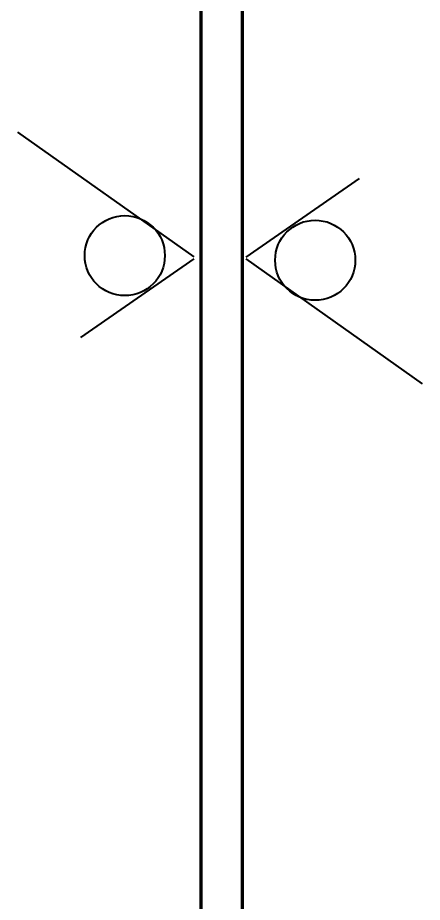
# Paper-space layout 'Layout1' of a CAD drawing. Header units: millimetres. Extents: x 0 to 841, y 0 to 594.
# Drawn here: x 398.7 to 457, y 316.9 to 444.5 of the extents above; entities that cross this region are included whole.
import ezdxf

# ---------------------------------------------------------------- set-up
doc = ezdxf.new("R2010")
doc.units = ezdxf.units.MM
doc.layers.get('0').update_dxf_attribs({"lineweight": 50})
doc.layers.add('маркировка', color=2, linetype='Continuous', lineweight=60)

psp = doc.layouts.get("Layout1")

# ---------------------------------------------------------------- linework, layer by layer
at = {"lineweight": 40}
for p, q in [((424.171, 409.985), (398.729, 427.988)), ((431.636, 409.958), (447.975, 421.307)), ((424.11, 409.71), (407.771, 398.362)), ((431.575, 409.684), (457.017, 391.68))]:
    psp.add_line(p, q, dxfattribs=at)
for centre in [(414.157, 410.17), (441.589, 409.498)]:
    psp.add_circle(centre, 5.774, dxfattribs=at)
at = {"layer": 'маркировка', "lineweight": 100}
for p, q in [((425.105, 535.232), (425.105, 256.912)), ((431.105, 256.912), (431.105, 535.232))]:
    psp.add_line(p, q, dxfattribs=at)

doc.saveas('drawing.dxf')
